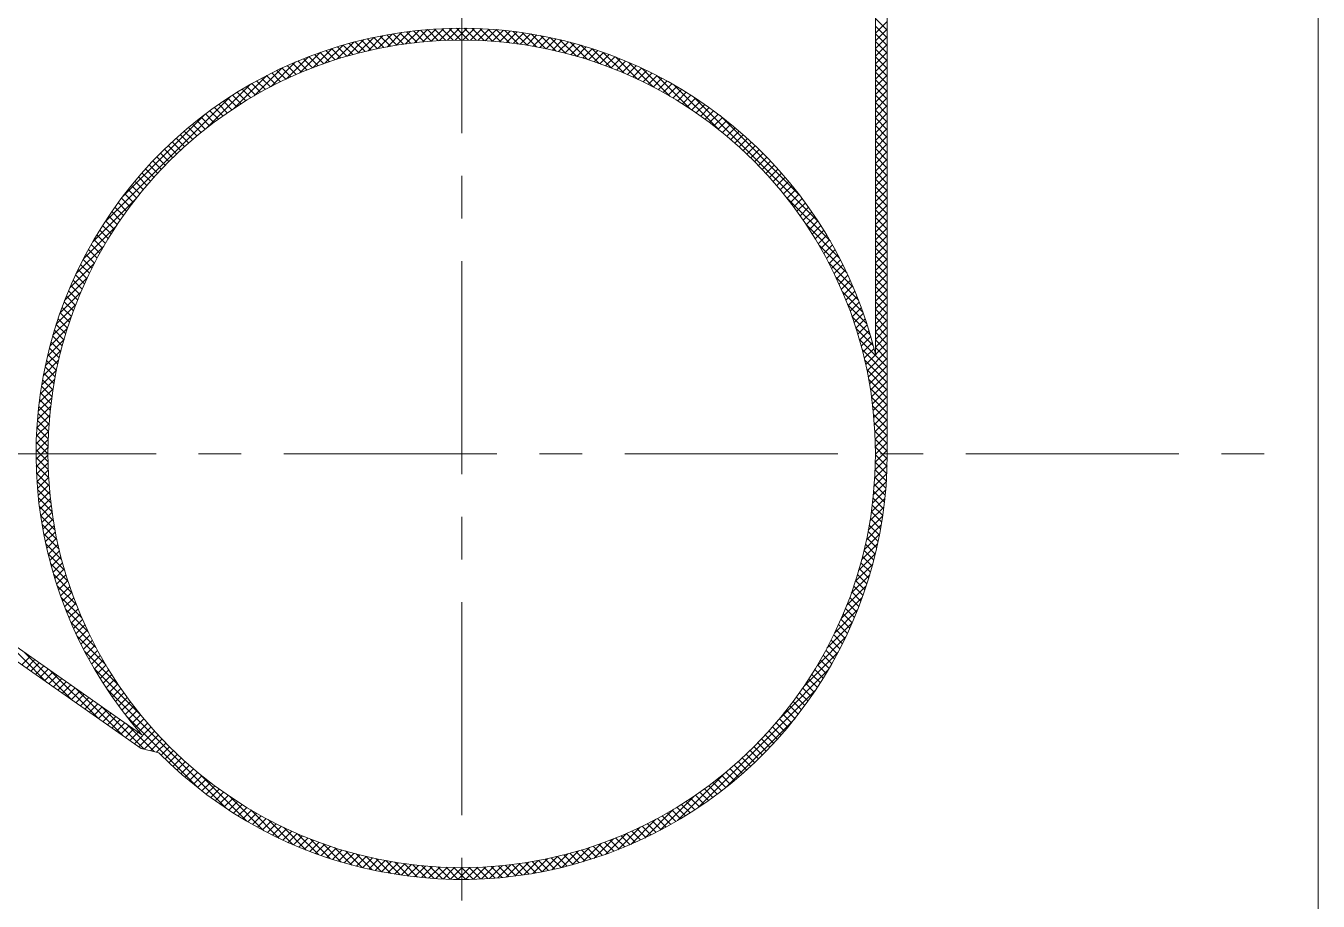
# Model space of a CAD drawing. Header units: millimetres. Extents: x -394 to 6212, y -2458 to 809.
# Drawn here: x 2869.07 to 2884.23, y -1885.53 to -1875.26 of the extents above; entities that cross this region are included whole.
import ezdxf

# ---------------------------------------------------------------- set-up
doc = ezdxf.new("R2010")
doc.units = ezdxf.units.MM
doc.linetypes.add('CENTERX2', pattern=[4, 2.5, -0.5, 0.5, -0.5])
for name, color, linetype, lineweight, true_color in [('1', 1, 'Continuous', 18, 0xff0000), ('2', 2, 'Continuous', 18, 0xffff00), ('3', 3, 'CENTERX2', 18, 0x00ff00)]:
    doc.layers.add(name, color=color, linetype=linetype, lineweight=lineweight, true_color=true_color)

msp = doc.modelspace()

# ---------------------------------------------------------------- linework, layer by layer
at = {"layer": '1'}
for p, q in [((2884.23314, -1823.93368), (2884.23314, -1889.18445)), ((2879.17746, -1832.83929), (2879.17746, -1880.27884)), ((2879.03907, -1871.06672), (2879.03907, -1879.11145)), ((2870.4332, -1883.57396), (2861.56301, -1877.35716)), ((2870.42308, -1883.73586), (2861.41011, -1877.41899)), ((2870.42308, -1883.73586), (2870.62955, -1883.78489))]:
    msp.add_line(p, q, dxfattribs=at)
msp.add_circle((2874.18447, -1880.27884), 4.85459, dxfattribs=at)
for start, end in [(13.521266, 221.296095), (224.603438, 0)]:
    msp.add_arc((2874.18447, -1880.27884), 4.99298, start, end, dxfattribs=at)
at = {"layer": '2'}
for p, q in [((2879.17746, -1875.30953), (2879.03907, -1875.17114)), ((2879.03907, -1875.34461), (2879.17746, -1875.20622)), ((2872.96717, -1875.57934), (2873.15294, -1875.39357)), ((2873.08621, -1875.55011), (2873.26508, -1875.37123)), ((2873.2721, -1875.51075), (2873.15458, -1875.39323)), ((2873.20126, -1875.52485), (2873.37405, -1875.35207)), ((2873.34801, -1875.49685), (2873.22924, -1875.37808)), ((2873.42498, -1875.48402), (2873.3049, -1875.36394)), ((2873.31277, -1875.50315), (2873.48014, -1875.33578)), ((2873.50307, -1875.47231), (2873.38159, -1875.35083)), ((2873.42108, -1875.48464), (2873.58358, -1875.32215)), ((2873.5823, -1875.46174), (2873.45935, -1875.33879)), ((2873.52648, -1875.46904), (2873.68458, -1875.31094)), ((2873.66273, -1875.45236), (2873.53822, -1875.32786)), ((2873.7444, -1875.44423), (2873.61824, -1875.31807)), ((2873.62922, -1875.4561), (2873.78333, -1875.302)), ((2873.82737, -1875.4374), (2873.69944, -1875.30947)), ((2873.72952, -1875.44561), (2873.87998, -1875.29515)), ((2873.91169, -1875.43192), (2873.78189, -1875.30211)), ((2873.82755, -1875.43738), (2873.97467, -1875.29027)), ((2873.99743, -1875.42785), (2873.86562, -1875.29605)), ((2873.92347, -1875.43127), (2874.06751, -1875.28723)), ((2874.08465, -1875.42527), (2873.95071, -1875.29133)), ((2874.01742, -1875.42712), (2874.15861, -1875.28592)), ((2874.17344, -1875.42426), (2874.03721, -1875.28803)), ((2874.10952, -1875.42482), (2874.24808, -1875.28626)), ((2874.26388, -1875.4249), (2874.12519, -1875.28621)), ((2874.19987, -1875.42427), (2874.33599, -1875.28816)), ((2874.35607, -1875.42728), (2874.21473, -1875.28595)), ((2874.28858, -1875.42536), (2874.42242, -1875.29153)), ((2874.45011, -1875.43152), (2874.30592, -1875.28733)), ((2874.37573, -1875.42801), (2874.50744, -1875.29631)), ((2874.54613, -1875.43774), (2874.39885, -1875.29046)), ((2874.4614, -1875.43215), (2874.59111, -1875.30244)), ((2874.64426, -1875.44607), (2874.49363, -1875.29544)), ((2874.54565, -1875.4377), (2874.67349, -1875.30986)), ((2874.74467, -1875.45668), (2874.59038, -1875.30238)), ((2874.62856, -1875.4446), (2874.75464, -1875.31852)), ((2874.84754, -1875.46974), (2874.68924, -1875.31144)), ((2874.71017, -1875.45279), (2874.8346, -1875.32836)), ((2874.95308, -1875.48548), (2874.79036, -1875.32275)), ((2874.79054, -1875.46223), (2874.91341, -1875.33935)), ((2874.86971, -1875.47285), (2874.99112, -1875.35145)), ((2875.06154, -1875.50413), (2874.89392, -1875.33652)), ((2874.94774, -1875.48462), (2875.06776, -1875.36461)), ((2875.17321, -1875.526), (2875.00014, -1875.35293)), ((2875.02466, -1875.49751), (2875.14337, -1875.3788)), ((2875.10052, -1875.51146), (2875.21798, -1875.39399)), ((2875.28845, -1875.55144), (2875.10926, -1875.37225)), ((2875.40769, -1875.58088), (2875.22156, -1875.39475)), ((2879.17746, -1875.39933), (2879.03907, -1875.26094)), ((2879.03907, -1875.43441), (2879.17746, -1875.29603)), ((2879.17746, -1875.48913), (2879.03907, -1875.35074)), ((2879.03907, -1875.52422), (2879.17746, -1875.38583)), ((2872.43804, -1875.74926), (2872.66445, -1875.52285)), ((2872.58008, -1875.69703), (2872.79362, -1875.48349)), ((2872.69978, -1875.65685), (2872.59017, -1875.54724)), ((2872.76817, -1875.63544), (2872.65774, -1875.525)), ((2872.71488, -1875.65203), (2872.91768, -1875.44923)), ((2872.83742, -1875.61488), (2872.72612, -1875.50358)), ((2872.90754, -1875.5952), (2872.79533, -1875.48299)), ((2872.84362, -1875.61309), (2873.03728, -1875.41943)), ((2872.97855, -1875.57641), (2872.86539, -1875.46325)), ((2873.05049, -1875.55855), (2872.93632, -1875.44438)), ((2873.12338, -1875.54163), (2873.00815, -1875.4264)), ((2873.19724, -1875.52569), (2873.08089, -1875.40934)), ((2875.17533, -1875.52644), (2875.29162, -1875.41015)), ((2875.24914, -1875.54243), (2875.36432, -1875.42726)), ((2875.32198, -1875.5594), (2875.4361, -1875.44528)), ((2875.53148, -1875.61487), (2875.33741, -1875.42079)), ((2875.39388, -1875.57731), (2875.50699, -1875.46419)), ((2875.66049, -1875.65408), (2875.45721, -1875.45079)), ((2875.46485, -1875.59614), (2875.57701, -1875.48398)), ((2875.53492, -1875.61586), (2875.64618, -1875.50461)), ((2875.79562, -1875.6994), (2875.5815, -1875.48528)), ((2875.60413, -1875.63646), (2875.71452, -1875.52607)), ((2875.67247, -1875.65792), (2875.78205, -1875.54834)), ((2875.93805, -1875.75202), (2875.71094, -1875.52492)), ((2879.17746, -1875.57894), (2879.03907, -1875.44055)), ((2879.03907, -1875.61402), (2879.17746, -1875.47563)), ((2879.17746, -1875.66874), (2879.03907, -1875.53035)), ((2871.94758, -1875.97031), (2872.23627, -1875.68162)), ((2872.12491, -1875.88279), (2872.38712, -1875.62058)), ((2872.30637, -1875.80225), (2872.20089, -1875.69678)), ((2872.37001, -1875.77609), (2872.26392, -1875.67)), ((2872.28712, -1875.81038), (2872.52933, -1875.56817)), ((2872.43439, -1875.75067), (2872.32767, -1875.64395)), ((2872.49955, -1875.72602), (2872.39216, -1875.61864)), ((2872.56549, -1875.70216), (2872.4574, -1875.59407)), ((2872.63223, -1875.6791), (2872.52339, -1875.57026)), ((2875.73999, -1875.6802), (2875.84879, -1875.57141)), ((2875.80669, -1875.70331), (2875.91475, -1875.59525)), ((2876.08945, -1875.81363), (2875.84638, -1875.57055)), ((2875.87259, -1875.72721), (2875.97995, -1875.61985)), ((2875.93771, -1875.75189), (2876.0444, -1875.64521)), ((2876.25229, -1875.88666), (2875.98897, -1875.62334)), ((2876.00206, -1875.77734), (2876.10811, -1875.67129)), ((2876.06566, -1875.80355), (2876.17111, -1875.6981)), ((2876.4305, -1875.97507), (2876.14029, -1875.68486)), ((2879.03907, -1875.70382), (2879.17746, -1875.56543)), ((2879.17746, -1875.75854), (2879.03907, -1875.62015)), ((2879.03907, -1875.79362), (2879.17746, -1875.65524)), ((2871.51266, -1876.22563), (2871.89828, -1875.84001)), ((2871.74834, -1876.07975), (2872.07451, -1875.75358)), ((2871.99907, -1875.94397), (2871.89619, -1875.84109)), ((2872.05912, -1875.91421), (2871.95577, -1875.81087)), ((2872.11986, -1875.88515), (2872.01603, -1875.78132)), ((2872.18131, -1875.8568), (2872.07696, -1875.75244)), ((2872.24348, -1875.82916), (2872.13858, -1875.72426)), ((2876.12852, -1875.83049), (2876.23339, -1875.72562)), ((2876.19065, -1875.85817), (2876.29498, -1875.75384)), ((2876.25206, -1875.88656), (2876.35587, -1875.78274)), ((2876.63108, -1876.08585), (2876.30266, -1875.75743)), ((2876.31277, -1875.91565), (2876.41609, -1875.81232)), ((2876.37278, -1875.94544), (2876.47564, -1875.84258)), ((2876.86923, -1876.23419), (2876.47972, -1875.84469)), ((2879.17746, -1875.84834), (2879.03907, -1875.70995)), ((2879.03907, -1875.88343), (2879.17746, -1875.74504)), ((2879.17746, -1875.93815), (2879.03907, -1875.79976)), ((2879.03907, -1875.97323), (2879.17746, -1875.83484)), ((2871.19309, -1876.4554), (2871.70144, -1875.94704)), ((2871.70895, -1876.10285), (2871.60803, -1876.00194)), ((2871.76565, -1876.06976), (2871.66439, -1875.96849)), ((2871.82301, -1876.03731), (2871.72138, -1875.93568)), ((2871.88102, -1876.00553), (2871.779, -1875.9035)), ((2871.93971, -1875.97441), (2871.83727, -1875.87197)), ((2876.43211, -1875.97591), (2876.53453, -1875.87349)), ((2876.49076, -1876.00706), (2876.59277, -1875.90506)), ((2876.54875, -1876.03888), (2876.65036, -1875.93727)), ((2876.60607, -1876.07136), (2876.70732, -1875.97011)), ((2876.66275, -1876.10449), (2876.76364, -1876.00359)), ((2877.19639, -1876.47156), (2876.6778, -1875.95297)), ((2879.17746, -1876.02795), (2879.03907, -1875.88956)), ((2879.03907, -1876.06303), (2879.17746, -1875.92464)), ((2879.17746, -1876.11775), (2879.03907, -1875.97936)), ((2869.99292, -1877.56576), (2871.4714, -1876.08729)), ((2871.48852, -1876.24164), (2871.3888, -1876.14192)), ((2871.54268, -1876.206), (2871.44269, -1876.10601)), ((2871.59747, -1876.17098), (2871.49719, -1876.0707)), ((2871.65289, -1876.1366), (2871.5523, -1876.03601)), ((2876.71877, -1876.13826), (2876.81934, -1876.03769)), ((2876.77416, -1876.17268), (2876.87443, -1876.07241)), ((2876.82892, -1876.20772), (2876.92889, -1876.10775)), ((2876.88304, -1876.2434), (2876.98276, -1876.14369)), ((2878.36791, -1877.55327), (2876.91004, -1876.0954)), ((2879.03907, -1876.15284), (2879.17746, -1876.01445)), ((2879.17746, -1876.20755), (2879.03907, -1876.06916)), ((2879.03907, -1876.24264), (2879.17746, -1876.10425)), ((2870.20308, -1877.26581), (2871.17144, -1876.29744)), ((2871.27807, -1876.3904), (2871.17923, -1876.29156)), ((2871.32977, -1876.35229), (2871.23073, -1876.25326)), ((2871.38207, -1876.3148), (2871.28283, -1876.21555)), ((2871.43499, -1876.27791), (2871.33551, -1876.17843)), ((2876.93655, -1876.2797), (2877.03601, -1876.18023)), ((2876.98944, -1876.31661), (2877.08867, -1876.21737)), ((2877.04171, -1876.35414), (2877.14074, -1876.25511)), ((2877.09338, -1876.39228), (2877.19221, -1876.29344)), ((2879.17746, -1876.29736), (2879.03907, -1876.15897)), ((2879.03907, -1876.33244), (2879.17746, -1876.19405)), ((2879.17746, -1876.38716), (2879.03907, -1876.24877)), ((2879.03907, -1876.42224), (2879.17746, -1876.28385)), ((2871.07732, -1876.54886), (2870.97907, -1876.45061)), ((2871.12661, -1876.50835), (2871.02824, -1876.40998)), ((2871.1765, -1876.46843), (2871.07799, -1876.36992)), ((2871.22699, -1876.42912), (2871.12832, -1876.33045)), ((2877.14443, -1876.43102), (2877.2431, -1876.33236)), ((2877.19489, -1876.47037), (2877.2934, -1876.37186)), ((2878.15196, -1877.24752), (2877.21579, -1876.31135)), ((2877.24475, -1876.51031), (2877.34311, -1876.41195)), ((2877.29401, -1876.55086), (2877.39225, -1876.45261)), ((2879.17746, -1876.47696), (2879.03907, -1876.33857)), ((2879.03907, -1876.51205), (2879.17746, -1876.37366)), ((2879.17746, -1876.56676), (2879.03907, -1876.42837)), ((2870.93302, -1876.67396), (2870.83503, -1876.57598)), ((2870.98053, -1876.63167), (2870.88247, -1876.53362)), ((2871.02863, -1876.58997), (2870.93049, -1876.49183)), ((2877.34267, -1876.59199), (2877.44081, -1876.49385)), ((2877.39075, -1876.63372), (2877.4888, -1876.53567)), ((2877.43823, -1876.67604), (2877.53621, -1876.57806)), ((2879.03907, -1876.60185), (2879.17746, -1876.46346)), ((2879.17746, -1876.65657), (2879.03907, -1876.51818)), ((2879.03907, -1876.69165), (2879.17746, -1876.55326)), ((2879.17746, -1876.74637), (2879.03907, -1876.60798)), ((2870.74886, -1876.84902), (2870.65101, -1876.75116)), ((2870.79402, -1876.80437), (2870.69616, -1876.70651)), ((2870.83976, -1876.76032), (2870.74188, -1876.66243)), ((2870.8861, -1876.71685), (2870.78817, -1876.61892)), ((2877.48512, -1876.71895), (2877.58305, -1876.62103)), ((2877.53143, -1876.76245), (2877.62931, -1876.66457)), ((2877.57714, -1876.80654), (2877.675, -1876.70868)), ((2877.62227, -1876.85121), (2877.72013, -1876.75336)), ((2879.03907, -1876.78145), (2879.17746, -1876.64306)), ((2879.17746, -1876.83617), (2879.03907, -1876.69778)), ((2879.03907, -1876.87126), (2879.17746, -1876.73287)), ((2870.61692, -1876.98648), (2870.51898, -1876.88855)), ((2870.66031, -1876.94007), (2870.56242, -1876.84218)), ((2870.70429, -1876.89425), (2870.60643, -1876.79639)), ((2877.66681, -1876.89647), (2877.76468, -1876.79861)), ((2877.71076, -1876.94232), (2877.80866, -1876.84443)), ((2877.75413, -1876.98876), (2877.85206, -1876.89082)), ((2879.17746, -1876.92597), (2879.03907, -1876.78759)), ((2879.03907, -1876.96106), (2879.17746, -1876.82267)), ((2879.17746, -1877.01578), (2879.03907, -1876.87739)), ((2879.03907, -1877.05086), (2879.17746, -1876.91247)), ((2870.49027, -1877.12924), (2870.39211, -1877.03109)), ((2870.53189, -1877.08106), (2870.43383, -1876.983)), ((2870.57411, -1877.03348), (2870.47612, -1876.93549)), ((2877.79691, -1877.03579), (2877.8949, -1876.93779)), ((2877.83909, -1877.0834), (2877.93716, -1876.98533)), ((2877.88069, -1877.13161), (2877.97885, -1877.03345)), ((2879.17746, -1877.10558), (2879.03907, -1876.96719)), ((2879.03907, -1877.14066), (2879.17746, -1877.00227)), ((2879.17746, -1877.19538), (2879.03907, -1877.05699)), ((2870.36896, -1877.27734), (2870.27043, -1877.17881)), ((2870.4088, -1877.22738), (2870.31041, -1877.12899)), ((2870.44924, -1877.17801), (2870.35097, -1877.07975)), ((2877.92169, -1877.18041), (2878.01996, -1877.08214)), ((2877.9621, -1877.2298), (2878.06049, -1877.13141)), ((2878.00191, -1877.2798), (2878.10045, -1877.18126)), ((2879.03907, -1877.23047), (2879.17746, -1877.09208)), ((2879.17746, -1877.28518), (2879.03907, -1877.1468)), ((2879.03907, -1877.32027), (2879.17746, -1877.18188)), ((2869.85268, -1877.79581), (2870.36103, -1877.28746)), ((2870.25306, -1877.43085), (2870.154, -1877.33178)), ((2870.29109, -1877.37907), (2870.19222, -1877.2802)), ((2870.32972, -1877.32791), (2870.23103, -1877.22922)), ((2878.51035, -1877.78551), (2877.99176, -1877.26692)), ((2878.04112, -1877.33039), (2878.13982, -1877.23169)), ((2878.07973, -1877.38158), (2878.1786, -1877.28271)), ((2878.11773, -1877.43339), (2878.2168, -1877.33431)), ((2879.17746, -1877.37499), (2879.03907, -1877.2366)), ((2879.03907, -1877.41007), (2879.17746, -1877.27168)), ((2879.17746, -1877.46479), (2879.03907, -1877.3264)), ((2879.03907, -1877.49987), (2879.17746, -1877.36148)), ((2870.14264, -1877.58984), (2870.04289, -1877.49008)), ((2870.17883, -1877.53622), (2870.07933, -1877.43672)), ((2870.21564, -1877.48323), (2870.11636, -1877.38395)), ((2878.15512, -1877.4858), (2878.2544, -1877.38651)), ((2878.19189, -1877.53883), (2878.29141, -1877.43931)), ((2878.22805, -1877.59247), (2878.32782, -1877.4927)), ((2879.17746, -1877.55459), (2879.03907, -1877.4162)), ((2879.03907, -1877.58968), (2879.17746, -1877.45129)), ((2879.17746, -1877.6444), (2879.03907, -1877.50601)), ((2869.74564, -1877.99265), (2870.13126, -1877.60703)), ((2870.03784, -1877.75445), (2869.93722, -1877.65382)), ((2870.07215, -1877.69895), (2869.97183, -1877.59863)), ((2870.10708, -1877.64408), (2870.00705, -1877.54405)), ((2878.61863, -1877.98359), (2878.22912, -1877.59408)), ((2878.26358, -1877.64674), (2878.36362, -1877.5467)), ((2878.29849, -1877.70164), (2878.39882, -1877.60131)), ((2878.33276, -1877.75717), (2878.4334, -1877.65653)), ((2879.03907, -1877.67948), (2879.17746, -1877.54109)), ((2879.17746, -1877.7342), (2879.03907, -1877.59581)), ((2879.03907, -1877.76928), (2879.17746, -1877.63089)), ((2869.93881, -1877.92482), (2869.83713, -1877.82314)), ((2869.97117, -1877.86738), (2869.86986, -1877.76607)), ((2870.00418, -1877.81059), (2869.90323, -1877.70963)), ((2878.36639, -1877.81334), (2878.46736, -1877.71237)), ((2878.39937, -1877.87016), (2878.50069, -1877.76884)), ((2879.17746, -1877.824), (2879.03907, -1877.68561)), ((2879.03907, -1877.85908), (2879.17746, -1877.72069)), ((2879.17746, -1877.9138), (2879.03907, -1877.77541)), ((2879.03907, -1877.94889), (2879.17746, -1877.8105)), ((2869.65922, -1878.16888), (2869.98538, -1877.84271)), ((2869.87608, -1878.04169), (2869.77358, -1877.9392)), ((2869.90711, -1877.98292), (2869.80503, -1877.88084)), ((2878.70588, -1878.16065), (2878.37747, -1877.83223)), ((2878.4317, -1877.92764), (2878.5334, -1877.82594)), ((2878.46337, -1877.98577), (2878.56546, -1877.88368)), ((2878.49436, -1878.04458), (2878.59688, -1877.94206)), ((2879.17746, -1878.00361), (2879.03907, -1877.86522)), ((2879.03907, -1878.03869), (2879.17746, -1877.9003)), ((2879.17746, -1878.09341), (2879.03907, -1877.95502)), ((2869.58725, -1878.33064), (2869.87594, -1878.04195)), ((2869.78709, -1878.22211), (2869.68319, -1878.11821)), ((2869.81606, -1878.16128), (2869.71265, -1878.05787)), ((2869.84572, -1878.10114), (2869.74278, -1877.9982)), ((2878.77845, -1878.32302), (2878.48824, -1878.03281)), ((2878.52468, -1878.10406), (2878.62764, -1878.0011)), ((2878.55431, -1878.16423), (2878.65775, -1878.0608)), ((2878.58325, -1878.2251), (2878.68718, -1878.12117)), ((2879.03907, -1878.12849), (2879.17746, -1877.9901)), ((2879.17746, -1878.18321), (2879.03907, -1878.04482)), ((2879.03907, -1878.21829), (2879.17746, -1878.0799)), ((2869.52621, -1878.48149), (2869.78842, -1878.21928)), ((2869.73128, -1878.34591), (2869.62631, -1878.24094)), ((2869.75883, -1878.28365), (2869.6544, -1878.17923)), ((2878.83997, -1878.47434), (2878.57665, -1878.21102)), ((2878.61148, -1878.28667), (2878.71593, -1878.18222)), ((2878.63898, -1878.34897), (2878.74399, -1878.24397)), ((2879.17746, -1878.27301), (2879.03907, -1878.13462)), ((2879.03907, -1878.3081), (2879.17746, -1878.16971)), ((2879.17746, -1878.36282), (2879.03907, -1878.22443)), ((2879.03907, -1878.3979), (2879.17746, -1878.25951)), ((2869.4738, -1878.62369), (2869.71601, -1878.38149)), ((2869.65308, -1878.53712), (2869.54628, -1878.43031)), ((2869.6784, -1878.47263), (2869.57224, -1878.36647)), ((2869.70447, -1878.4089), (2869.59892, -1878.30335)), ((2878.89276, -1878.61693), (2878.64969, -1878.37386)), ((2878.66576, -1878.41199), (2878.77135, -1878.30641)), ((2878.6918, -1878.47576), (2878.79799, -1878.36957)), ((2879.17746, -1878.45262), (2879.03907, -1878.31423)), ((2879.03907, -1878.4877), (2879.17746, -1878.34931)), ((2879.17746, -1878.54242), (2879.03907, -1878.40403)), ((2869.42848, -1878.75882), (2869.6549, -1878.53241)), ((2869.60477, -1878.66842), (2869.49659, -1878.56023)), ((2869.62854, -1878.60237), (2869.52106, -1878.4949)), ((2878.9384, -1878.75237), (2878.71129, -1878.52527)), ((2878.71708, -1878.54028), (2878.82391, -1878.43345)), ((2878.74159, -1878.60558), (2878.8491, -1878.49807)), ((2878.76531, -1878.67166), (2878.87353, -1878.56343)), ((2879.03907, -1878.5775), (2879.17746, -1878.43911)), ((2879.17746, -1878.63222), (2879.03907, -1878.49383)), ((2879.03907, -1878.66731), (2879.17746, -1878.52892)), ((2869.38912, -1878.88799), (2869.60266, -1878.67445)), ((2869.55967, -1878.80292), (2869.44996, -1878.6932)), ((2869.58182, -1878.73526), (2869.47288, -1878.62633)), ((2878.97803, -1878.88181), (2878.76392, -1878.66769)), ((2878.78823, -1878.73854), (2878.8972, -1878.62957)), ((2878.81033, -1878.80624), (2878.92009, -1878.69648)), ((2879.17746, -1878.72203), (2879.03907, -1878.58364)), ((2879.03907, -1878.75711), (2879.17746, -1878.61872)), ((2879.17746, -1878.81183), (2879.03907, -1878.67344)), ((2879.03907, -1878.84691), (2879.17746, -1878.70852)), ((2869.35486, -1879.01204), (2869.55766, -1878.80925)), ((2869.51792, -1878.94078), (2869.40651, -1878.82936)), ((2869.53837, -1878.87142), (2869.42783, -1878.76088)), ((2879.01252, -1879.0061), (2878.80924, -1878.80282)), ((2878.83159, -1878.87478), (2878.94218, -1878.7642)), ((2878.852, -1878.94418), (2878.96345, -1878.83272)), ((2879.17746, -1878.90163), (2879.03907, -1878.76324)), ((2879.03907, -1878.93671), (2879.17746, -1878.79832)), ((2879.17746, -1878.99143), (2879.03907, -1878.85304)), ((2869.32507, -1879.13164), (2869.51872, -1878.93799)), ((2869.47969, -1879.08214), (2869.3664, -1878.96886)), ((2869.49835, -1879.01101), (2869.38603, -1878.89868)), ((2879.17746, -1879.26084), (2878.84845, -1878.93183)), ((2878.87152, -1879.01446), (2878.98389, -1878.90209)), ((2878.89014, -1879.08564), (2879.00348, -1878.9723)), ((2878.92459, -1879.2308), (2879.17746, -1878.97793)), ((2879.03907, -1879.02652), (2879.17746, -1878.88813)), ((2879.17746, -1879.08124), (2879.03907, -1878.94285)), ((2879.17746, -1879.17104), (2879.03907, -1879.03265)), ((2869.27686, -1879.35945), (2869.45574, -1879.18057)), ((2869.29921, -1879.24731), (2869.48498, -1879.06154)), ((2869.42934, -1879.3012), (2869.31284, -1879.18471)), ((2869.44515, -1879.22721), (2869.32978, -1879.11184)), ((2869.46194, -1879.1542), (2869.34764, -1879.0399)), ((2879.17746, -1879.35064), (2878.88243, -1879.05562)), ((2878.90784, -1879.15774), (2879.02219, -1879.04339)), ((2879.17746, -1879.44045), (2878.91187, -1879.17486)), ((2878.94035, -1879.30484), (2879.17746, -1879.06773)), ((2878.95511, -1879.37988), (2879.17746, -1879.15754)), ((2869.2577, -1879.46842), (2869.43048, -1879.29563)), ((2869.40077, -1879.45224), (2869.28183, -1879.3333)), ((2869.41453, -1879.3762), (2869.29685, -1879.25852)), ((2879.17746, -1879.53025), (2878.93731, -1879.29011)), ((2878.96882, -1879.45597), (2879.17746, -1879.24734)), ((2878.98145, -1879.53314), (2879.17746, -1879.33714)), ((2869.24142, -1879.5745), (2869.40878, -1879.40714)), ((2869.37651, -1879.60758), (2869.25485, -1879.48592)), ((2869.38808, -1879.52935), (2869.26782, -1879.40909)), ((2879.17746, -1879.62005), (2878.95918, -1879.40178)), ((2878.99297, -1879.61143), (2879.17746, -1879.42694)), ((2869.21657, -1879.77895), (2869.37468, -1879.62085)), ((2869.22778, -1879.67794), (2869.39028, -1879.51545)), ((2869.35688, -1879.76756), (2869.23216, -1879.64284)), ((2869.36609, -1879.68697), (2869.24295, -1879.56383)), ((2879.17746, -1879.70985), (2878.97784, -1879.51023)), ((2879.17746, -1879.79966), (2878.99357, -1879.61577)), ((2879.00333, -1879.69087), (2879.17746, -1879.51675)), ((2879.01249, -1879.77152), (2879.17746, -1879.60655)), ((2869.20763, -1879.8777), (2869.36173, -1879.72359)), ((2869.34891, -1879.84939), (2869.22252, -1879.723)), ((2879.17746, -1879.88946), (2879.00664, -1879.71864)), ((2879.02039, -1879.85342), (2879.17746, -1879.69635)), ((2879.02699, -1879.93662), (2879.17746, -1879.78615)), ((2869.1959, -1880.06904), (2869.34302, -1879.92192)), ((2869.20078, -1879.97435), (2869.35124, -1879.82389)), ((2869.33694, -1880.01703), (2869.20689, -1879.88698)), ((2869.34225, -1879.93253), (2869.21408, -1879.80437)), ((2879.17746, -1879.97926), (2879.01724, -1879.81905)), ((2879.17746, -1880.06906), (2879.02558, -1879.91718)), ((2879.03222, -1880.02119), (2879.17746, -1879.87596)), ((2869.19286, -1880.16188), (2869.3369, -1880.01784)), ((2869.33068, -1880.19038), (2869.19646, -1880.05615)), ((2869.33306, -1880.10295), (2869.20099, -1879.97088)), ((2879.17746, -1880.15887), (2879.03179, -1880.0132)), ((2879.03603, -1880.10718), (2879.17746, -1879.96576)), ((2879.03834, -1880.19468), (2879.17746, -1880.05556)), ((2869.19155, -1880.25298), (2869.33275, -1880.11179)), ((2869.33073, -1880.37003), (2869.19172, -1880.23101)), ((2869.19189, -1880.34245), (2869.33046, -1880.20388)), ((2869.32988, -1880.27937), (2869.19334, -1880.14284)), ((2879.17746, -1880.24867), (2879.03603, -1880.10725)), ((2879.03812, -1880.3745), (2879.17746, -1880.23517)), ((2879.1771, -1880.33812), (2879.03842, -1880.19943)), ((2879.03906, -1880.28376), (2879.17746, -1880.14536)), ((2869.33335, -1880.46245), (2869.19166, -1880.32076)), ((2869.19379, -1880.43036), (2869.3299, -1880.29424)), ((2869.19716, -1880.51679), (2869.33099, -1880.38295)), ((2879.03542, -1880.46701), (2879.17724, -1880.32518)), ((2879.17198, -1880.5126), (2879.03804, -1880.37866)), ((2879.17528, -1880.4261), (2879.03905, -1880.28987)), ((2869.33784, -1880.55674), (2869.19327, -1880.41217)), ((2869.34432, -1880.65302), (2869.19663, -1880.50533)), ((2869.20194, -1880.6018), (2869.33365, -1880.4701)), ((2879.02425, -1880.65777), (2879.17211, -1880.50992)), ((2879.03084, -1880.56139), (2879.17555, -1880.41667)), ((2879.1612, -1880.68143), (2879.0314, -1880.55162)), ((2879.16726, -1880.59769), (2879.03546, -1880.46589)), ((2869.35294, -1880.75144), (2869.20185, -1880.60036)), ((2869.20807, -1880.68548), (2869.33778, -1880.55577)), ((2869.36385, -1880.85216), (2869.20906, -1880.69737)), ((2869.21549, -1880.76786), (2869.34333, -1880.64002)), ((2879.0045, -1880.85714), (2879.15948, -1880.70216)), ((2879.01553, -1880.7563), (2879.16679, -1880.60504)), ((2879.15384, -1880.76387), (2879.02591, -1880.63594)), ((2869.37725, -1880.95536), (2869.2184, -1880.79651)), ((2869.22415, -1880.84901), (2869.35023, -1880.72292)), ((2869.23399, -1880.92896), (2869.35842, -1880.80453)), ((2878.99098, -1880.96046), (2879.15004, -1880.8014)), ((2879.13546, -1880.92509), (2879.01095, -1880.80058)), ((2879.14524, -1880.84508), (2879.01908, -1880.71891)), ((2869.39334, -1881.06126), (2869.23002, -1880.89793)), ((2869.41239, -1881.17011), (2869.24411, -1881.00183)), ((2869.24498, -1881.00778), (2869.36786, -1880.8849)), ((2869.25708, -1881.08549), (2869.37848, -1880.96408)), ((2878.95554, -1881.1755), (2879.12408, -1881.00696)), ((2878.97474, -1881.0665), (2879.1383, -1880.90294)), ((2879.11248, -1881.08172), (2878.99101, -1880.96025)), ((2879.12452, -1881.00396), (2879.00157, -1880.88101)), ((2869.4347, -1881.28222), (2869.26088, -1881.1084)), ((2869.27024, -1881.16213), (2869.39026, -1881.04211)), ((2869.28443, -1881.23774), (2869.40314, -1881.11903)), ((2878.93306, -1881.28778), (2879.10717, -1881.11368)), ((2879.08523, -1881.23407), (2878.96646, -1881.1153)), ((2879.09937, -1881.15841), (2878.97929, -1881.03833)), ((2869.46063, -1881.39795), (2869.28059, -1881.21792)), ((2869.29962, -1881.31235), (2869.41709, -1881.19488)), ((2869.31578, -1881.38599), (2869.43207, -1881.2697)), ((2878.90695, -1881.4037), (2879.08731, -1881.22334)), ((2879.05397, -1881.38242), (2878.93762, -1881.26607)), ((2879.07009, -1881.30873), (2878.95256, -1881.19121)), ((2869.49063, -1881.51775), (2869.30353, -1881.33066)), ((2869.52524, -1881.64217), (2869.33006, -1881.44699)), ((2869.33289, -1881.45869), (2869.44806, -1881.34351)), ((2869.35091, -1881.53047), (2869.46503, -1881.41635)), ((2878.84188, -1881.64837), (2879.03749, -1881.45276)), ((2878.87674, -1881.52371), (2879.0642, -1881.33625)), ((2879.01893, -1881.52699), (2878.90477, -1881.41282)), ((2879.03691, -1881.45516), (2878.92168, -1881.33993)), ((2869.56518, -1881.77191), (2869.36061, -1881.56734)), ((2869.36982, -1881.60136), (2869.48294, -1881.48824)), ((2869.38961, -1881.67138), (2869.50177, -1881.55922)), ((2878.80166, -1881.7784), (2879.00673, -1881.57332)), ((2878.98032, -1881.66798), (2878.86812, -1881.55578)), ((2879.00006, -1881.59792), (2878.8869, -1881.48476)), ((2869.61137, -1881.90791), (2869.39572, -1881.69225)), ((2869.41024, -1881.74055), (2869.52149, -1881.62929)), ((2869.4317, -1881.80889), (2869.54209, -1881.69849)), ((2869.45397, -1881.87642), (2869.56355, -1881.76684)), ((2878.75514, -1881.91472), (2878.97138, -1881.69847)), ((2878.91608, -1881.87314), (2878.80646, -1881.76353)), ((2878.93831, -1881.80557), (2878.82787, -1881.69514)), ((2878.95973, -1881.73719), (2878.84843, -1881.62589)), ((2869.66505, -1882.05139), (2869.43607, -1881.82241)), ((2869.47704, -1881.94316), (2869.58584, -1881.83436)), ((2869.50088, -1882.00912), (2869.60894, -1881.90106)), ((2878.70106, -1882.0586), (2878.93075, -1881.82891)), ((2878.86924, -1882.00592), (2878.76115, -1881.89782)), ((2878.89305, -1881.93992), (2878.78421, -1881.83108)), ((2869.72796, -1882.2041), (2869.48256, -1881.9587)), ((2869.52548, -1882.07431), (2869.63284, -1881.96696)), ((2869.55084, -1882.13876), (2869.65752, -1882.03208)), ((2878.63763, -1882.21183), (2878.88394, -1881.96552)), ((2878.81936, -1882.13564), (2878.71264, -1882.02892)), ((2878.84468, -1882.07115), (2878.73729, -1881.96376)), ((2869.80272, -1882.36866), (2869.53637, -1882.10231)), ((2869.57692, -1882.20248), (2869.68298, -1882.09643)), ((2869.60373, -1882.26547), (2869.70918, -1882.16003)), ((2878.56221, -1882.37706), (2878.82973, -1882.10953)), ((2878.73905, -1882.32474), (2878.63415, -1882.21983)), ((2878.76654, -1882.26242), (2878.66106, -1882.15694)), ((2878.79331, -1882.19939), (2878.68723, -1882.09331)), ((2869.89352, -1882.54926), (2869.59916, -1882.25491)), ((2869.63125, -1882.32776), (2869.73613, -1882.22288)), ((2869.65947, -1882.38934), (2869.7638, -1882.28501)), ((2869.68837, -1882.45024), (2869.79219, -1882.34643)), ((2878.47047, -1882.55859), (2878.76645, -1882.26262)), ((2878.682, -1882.44729), (2878.57816, -1882.34345)), ((2878.71087, -1882.38636), (2878.60651, -1882.282)), ((2869.31727, -1882.96084), (2868.75233, -1882.3959)), ((2870.008, -1882.75354), (2869.67339, -1882.41893)), ((2869.71796, -1882.51046), (2869.82128, -1882.40714)), ((2869.74821, -1882.57001), (2869.85107, -1882.46715)), ((2878.35453, -1882.76434), (2878.69159, -1882.42728)), ((2878.59135, -1882.62604), (2878.4889, -1882.5236)), ((2878.62223, -1882.56712), (2878.51934, -1882.46424)), ((2878.65245, -1882.50754), (2878.5491, -1882.40419)), ((2869.02406, -1882.75534), (2869.12342, -1882.65598)), ((2869.61748, -1883.17125), (2869.05253, -1882.6063)), ((2870.16333, -1882.99868), (2869.76291, -1882.59826)), ((2869.77912, -1882.6289), (2869.88154, -1882.52648)), ((2869.81069, -1882.68714), (2869.91269, -1882.58513)), ((2869.8429, -1882.74473), (2869.94451, -1882.64312)), ((2878.19635, -1883.01233), (2878.60117, -1882.6075)), ((2878.52763, -1882.74194), (2878.426, -1882.6403)), ((2878.55981, -1882.68431), (2878.45779, -1882.58229)), ((2869.07686, -1882.79235), (2869.17622, -1882.69299)), ((2869.12966, -1882.82935), (2869.22902, -1882.72999)), ((2869.18246, -1882.86636), (2869.28181, -1882.767)), ((2869.23525, -1882.90336), (2869.33461, -1882.804)), ((2869.91769, -1883.38165), (2869.35274, -1882.81671)), ((2870.42463, -1883.34978), (2869.87463, -1882.79978)), ((2869.87574, -1882.80169), (2869.97699, -1882.70044)), ((2869.90922, -1882.85801), (2870.01012, -1882.75712)), ((2869.94332, -1882.91371), (2870.04389, -1882.81314)), ((2877.92405, -1883.37443), (2878.4881, -1882.81037)), ((2878.4273, -1882.91101), (2878.32671, -1882.81042)), ((2878.46137, -1882.85528), (2878.36046, -1882.75437)), ((2878.49482, -1882.79892), (2878.39356, -1882.69766)), ((2869.28805, -1882.94036), (2869.38741, -1882.84101)), ((2869.34085, -1882.97737), (2869.44021, -1882.87801)), ((2869.39365, -1883.01437), (2869.49301, -1882.91502)), ((2869.44645, -1883.05138), (2869.5458, -1882.95202)), ((2869.97804, -1882.96879), (2870.07831, -1882.86853)), ((2870.01338, -1883.02326), (2870.11335, -1882.92329)), ((2870.04932, -1883.07712), (2870.14903, -1882.97741)), ((2878.32139, -1883.07451), (2878.22167, -1882.97479)), ((2878.3573, -1883.02062), (2878.25731, -1882.92063)), ((2878.39261, -1882.96612), (2878.29233, -1882.86584)), ((2869.49924, -1883.08838), (2869.5986, -1882.98902)), ((2869.55204, -1883.12539), (2869.6514, -1883.02603)), ((2869.60484, -1883.16239), (2869.7042, -1883.06303)), ((2870.2179, -1883.59206), (2869.65295, -1883.02711)), ((2869.65764, -1883.1994), (2869.757, -1883.10004)), ((2871.42512, -1884.44008), (2870.02324, -1883.03819)), ((2870.08586, -1883.13038), (2870.18533, -1883.03092)), ((2870.12301, -1883.18304), (2870.22224, -1883.08381)), ((2876.95691, -1884.43136), (2878.337, -1883.05128)), ((2878.24776, -1883.18049), (2878.14852, -1883.08124)), ((2878.28488, -1883.1278), (2878.1854, -1883.02832)), ((2869.71044, -1883.2364), (2869.8098, -1883.13704)), ((2869.76324, -1883.2734), (2869.86259, -1883.17405)), ((2869.81603, -1883.31041), (2869.91539, -1883.21105)), ((2869.86883, -1883.34741), (2869.96819, -1883.24806)), ((2870.46035, -1883.74472), (2869.95316, -1883.23752)), ((2870.16074, -1883.23511), (2870.25977, -1883.13608)), ((2870.19907, -1883.28658), (2870.29791, -1883.18774)), ((2870.23799, -1883.33746), (2870.33665, -1883.2388)), ((2878.13286, -1883.335), (2878.0342, -1883.23633)), ((2878.17175, -1883.28408), (2878.07291, -1883.18524)), ((2878.21005, -1883.23258), (2878.11102, -1883.13354)), ((2869.92163, -1883.38442), (2870.02099, -1883.28506)), ((2869.97443, -1883.42142), (2870.07379, -1883.32206)), ((2870.02723, -1883.45843), (2870.12658, -1883.35907)), ((2870.08002, -1883.49543), (2870.17938, -1883.39607)), ((2870.13282, -1883.53244), (2870.23218, -1883.43308)), ((2871.10184, -1884.2066), (2870.25671, -1883.36147)), ((2870.27749, -1883.38776), (2870.376, -1883.28926)), ((2870.31758, -1883.43748), (2870.41594, -1883.33912)), ((2870.35824, -1883.48662), (2870.45649, -1883.38838)), ((2877.28787, -1884.19021), (2878.09584, -1883.38224)), ((2877.97148, -1883.53283), (2877.87334, -1883.43468)), ((2878.0127, -1883.48424), (2877.91445, -1883.38599)), ((2878.05333, -1883.43507), (2877.95496, -1883.3367)), ((2878.09339, -1883.38532), (2877.99488, -1883.28681)), ((2870.18562, -1883.56944), (2870.28498, -1883.47008)), ((2870.23842, -1883.60644), (2870.33778, -1883.50709)), ((2870.57812, -1883.77268), (2870.25337, -1883.44793)), ((2870.29122, -1883.64345), (2870.39058, -1883.54409)), ((2870.34402, -1883.68045), (2870.53935, -1883.48512)), ((2870.39681, -1883.71746), (2870.58167, -1883.5326)), ((2870.39948, -1883.53518), (2870.49762, -1883.43704)), ((2870.45955, -1883.74452), (2870.62458, -1883.57949)), ((2877.84439, -1883.67514), (2877.74647, -1883.57722)), ((2877.88733, -1883.62828), (2877.78935, -1883.53029)), ((2877.9297, -1883.58084), (2877.83164, -1883.48278)), ((2870.53212, -1883.76176), (2870.66808, -1883.62579)), ((2870.60469, -1883.77899), (2870.71217, -1883.67151)), ((2870.65899, -1883.81449), (2870.75684, -1883.71664)), ((2877.71215, -1883.81231), (2877.61429, -1883.71445)), ((2877.7568, -1883.76716), (2877.65894, -1883.66929)), ((2877.80088, -1883.72144), (2877.703, -1883.62355)), ((2870.70424, -1883.85905), (2870.8021, -1883.76118)), ((2870.75006, -1883.90303), (2870.84795, -1883.80513)), ((2870.79646, -1883.94643), (2870.89439, -1883.8485)), ((2877.52783, -1883.98719), (2877.42983, -1883.8892)), ((2877.57476, -1883.94433), (2877.47683, -1883.8464)), ((2877.62113, -1883.90089), (2877.52324, -1883.803)), ((2877.66693, -1883.85689), (2877.56906, -1883.75902)), ((2870.84342, -1883.98927), (2870.94142, -1883.89127)), ((2870.89096, -1884.03153), (2870.98903, -1883.93346)), ((2870.93908, -1884.07322), (2871.03724, -1883.97506)), ((2870.98777, -1884.11433), (2871.08604, -1884.01606)), ((2871.66353, -1884.58869), (2871.11353, -1884.03868)), ((2876.71601, -1884.58247), (2877.28006, -1884.01842)), ((2877.38356, -1884.11234), (2877.2853, -1884.01407)), ((2877.43223, -1884.0712), (2877.33407, -1883.97304)), ((2877.48031, -1884.02948), (2877.38225, -1883.93142)), ((2871.03704, -1884.15486), (2871.13543, -1884.05647)), ((2871.08689, -1884.19482), (2871.18543, -1884.09628)), ((2871.13732, -1884.23419), (2871.23602, -1884.13549)), ((2871.18834, -1884.27297), (2871.28722, -1884.17409)), ((2877.18311, -1884.27109), (2877.08424, -1884.17222)), ((2877.2341, -1884.23228), (2877.13541, -1884.13359)), ((2877.2845, -1884.19288), (2877.18597, -1884.09435)), ((2877.33432, -1884.1529), (2877.23593, -1884.05451)), ((2871.23995, -1884.31117), (2871.33902, -1884.21209)), ((2871.29214, -1884.34877), (2871.39143, -1884.24948)), ((2871.34494, -1884.38578), (2871.44446, -1884.28626)), ((2871.39833, -1884.42219), (2871.4981, -1884.32242)), ((2871.86505, -1884.7004), (2871.46463, -1884.29998)), ((2876.51313, -1884.69554), (2876.91796, -1884.29072)), ((2876.97323, -1884.42042), (2876.87347, -1884.32067)), ((2877.02659, -1884.38399), (2876.92709, -1884.28448)), ((2877.07936, -1884.34695), (2876.98008, -1884.24767)), ((2877.13153, -1884.30932), (2877.03247, -1884.21025)), ((2871.45233, -1884.45799), (2871.55237, -1884.35795)), ((2871.50694, -1884.49319), (2871.60727, -1884.39286)), ((2871.56216, -1884.52777), (2871.6628, -1884.42713)), ((2871.618, -1884.56173), (2871.71897, -1884.46076)), ((2871.67447, -1884.59506), (2871.77579, -1884.49374)), ((2872.04438, -1884.78993), (2871.70977, -1884.45531)), ((2876.33292, -1884.78595), (2876.66997, -1884.4489)), ((2876.69724, -1884.59345), (2876.59594, -1884.49214)), ((2876.75368, -1884.56009), (2876.65272, -1884.45913)), ((2876.80949, -1884.52609), (2876.70887, -1884.42547)), ((2876.86468, -1884.49148), (2876.76437, -1884.39117)), ((2876.91926, -1884.45626), (2876.81923, -1884.35623)), ((2871.73157, -1884.62777), (2871.83327, -1884.52607)), ((2871.78931, -1884.65983), (2871.8914, -1884.55773)), ((2871.84769, -1884.69125), (2871.95021, -1884.58873)), ((2871.90673, -1884.72201), (2872.00969, -1884.61905)), ((2872.20841, -1884.86415), (2871.91405, -1884.56979)), ((2876.16825, -1884.86082), (2876.46423, -1884.56484)), ((2876.40544, -1884.75066), (2876.30203, -1884.64725)), ((2876.46511, -1884.72053), (2876.36217, -1884.61759)), ((2876.52412, -1884.68973), (2876.42162, -1884.58723)), ((2876.58247, -1884.65828), (2876.48039, -1884.5562)), ((2876.64018, -1884.62619), (2876.53849, -1884.5245)), ((2871.96643, -1884.75211), (2872.06986, -1884.64868)), ((2872.0268, -1884.78155), (2872.13073, -1884.67762)), ((2872.08785, -1884.8103), (2872.19231, -1884.70584)), ((2872.361, -1884.92694), (2872.09465, -1884.66059)), ((2872.1496, -1884.83836), (2872.2546, -1884.73335)), ((2872.21204, -1884.86571), (2872.31762, -1884.76013)), ((2872.50461, -1884.98075), (2872.25921, -1884.73535)), ((2872.2752, -1884.89236), (2872.38139, -1884.78617)), ((2872.6409, -1885.02724), (2872.41193, -1884.79826)), ((2875.73454, -1885.02512), (2875.96424, -1884.79542)), ((2875.87116, -1884.97831), (2876.11746, -1884.732)), ((2876.09684, -1884.89108), (2875.99068, -1884.78491)), ((2876.01516, -1884.9241), (2876.28269, -1884.65658)), ((2876.15996, -1884.8644), (2876.05441, -1884.75884)), ((2876.22237, -1884.837), (2876.1174, -1884.73203)), ((2876.28408, -1884.80891), (2876.17966, -1884.70448)), ((2876.3451, -1884.78013), (2876.2412, -1884.67622)), ((2872.33908, -1884.91828), (2872.44591, -1884.81145)), ((2872.4037, -1884.94347), (2872.51121, -1884.83595)), ((2872.46907, -1884.9679), (2872.57729, -1884.85968)), ((2872.5352, -1884.99157), (2872.64417, -1884.8826)), ((2872.77106, -1885.06759), (2872.55541, -1884.85194)), ((2872.60212, -1885.01445), (2872.71187, -1884.9047)), ((2872.66983, -1885.03654), (2872.78041, -1884.92596)), ((2872.89597, -1885.1027), (2872.6914, -1884.89813)), ((2872.73836, -1885.05782), (2872.84981, -1884.94636)), ((2873.01633, -1885.13325), (2872.82114, -1884.93807)), ((2875.35839, -1885.13186), (2875.554, -1884.93625)), ((2875.47895, -1885.1011), (2875.68403, -1884.89603)), ((2875.63395, -1885.0568), (2875.52254, -1884.94539)), ((2875.70244, -1885.03549), (2875.59189, -1884.92494)), ((2875.6041, -1885.06575), (2875.82035, -1884.84951)), ((2875.77011, -1885.01336), (2875.66039, -1884.90364)), ((2875.83699, -1884.99043), (2875.72805, -1884.8815)), ((2875.90308, -1884.96673), (2875.7949, -1884.85854)), ((2875.96842, -1884.94225), (2875.86094, -1884.83478)), ((2876.033, -1884.91703), (2875.92619, -1884.81023)), ((2872.80772, -1885.07826), (2872.92009, -1884.96589)), ((2872.87793, -1885.09785), (2872.99127, -1884.98451)), ((2873.13265, -1885.15978), (2872.94556, -1884.97269)), ((2872.94902, -1885.11656), (2873.06337, -1885.00221)), ((2873.02101, -1885.13438), (2873.13643, -1885.01896)), ((2873.2454, -1885.18272), (2873.06536, -1885.00268)), ((2873.09392, -1885.15127), (2873.21047, -1885.03472)), ((2873.16777, -1885.16722), (2873.28551, -1885.04948)), ((2873.35491, -1885.20243), (2873.18109, -1885.02861)), ((2873.24261, -1885.18218), (2873.36161, -1885.06319)), ((2873.46149, -1885.2192), (2873.2932, -1885.05092)), ((2873.31845, -1885.19615), (2873.43877, -1885.07582)), ((2873.39533, -1885.20907), (2873.51706, -1885.08734)), ((2873.56538, -1885.23329), (2873.40205, -1885.06997)), ((2873.47329, -1885.22092), (2873.5965, -1885.0977)), ((2873.6668, -1885.24492), (2873.50795, -1885.08607)), ((2873.76594, -1885.25425), (2873.61115, -1885.09946)), ((2874.60779, -1885.25385), (2874.76277, -1885.09887)), ((2874.70703, -1885.2444), (2874.86609, -1885.08534)), ((2874.89949, -1885.22036), (2874.77634, -1885.09722)), ((2874.80857, -1885.23267), (2874.97213, -1885.06911)), ((2874.97739, -1885.20846), (2874.85573, -1885.0868)), ((2874.91259, -1885.21845), (2875.08113, -1885.04991)), ((2875.05422, -1885.19549), (2874.93396, -1885.07523)), ((2875.13001, -1885.18148), (2875.01107, -1885.06254)), ((2875.01931, -1885.20154), (2875.19341, -1885.02743)), ((2875.20479, -1885.16646), (2875.08711, -1885.04878)), ((2875.12897, -1885.18168), (2875.30933, -1885.00132)), ((2875.2786, -1885.15047), (2875.16211, -1885.03398)), ((2875.35147, -1885.13353), (2875.2361, -1885.01816)), ((2875.24188, -1885.15857), (2875.42934, -1884.97111)), ((2875.42341, -1885.11567), (2875.30911, -1885.00137)), ((2875.49446, -1885.09691), (2875.38117, -1884.98363)), ((2875.56463, -1885.07728), (2875.4523, -1884.96496)), ((2873.55235, -1885.23165), (2873.67715, -1885.10685)), ((2873.63258, -1885.24123), (2873.75905, -1885.11476)), ((2873.86295, -1885.26146), (2873.71187, -1885.11038)), ((2873.714, -1885.24961), (2873.84225, -1885.12136)), ((2873.79667, -1885.25674), (2873.92682, -1885.12659)), ((2873.95798, -1885.26669), (2873.81029, -1885.11899)), ((2873.88064, -1885.26257), (2874.01281, -1885.1304)), ((2874.05114, -1885.27004), (2873.90657, -1885.12547)), ((2873.96598, -1885.26704), (2874.10031, -1885.13271)), ((2874.14255, -1885.27165), (2874.00086, -1885.12996)), ((2874.05273, -1885.27009), (2874.18939, -1885.13343)), ((2874.2323, -1885.2716), (2874.09328, -1885.13258)), ((2874.14099, -1885.27164), (2874.28013, -1885.13249)), ((2874.32048, -1885.26997), (2874.18394, -1885.13344)), ((2874.23081, -1885.27161), (2874.37264, -1885.12979)), ((2874.40716, -1885.26686), (2874.27294, -1885.13263)), ((2874.32231, -1885.26992), (2874.46702, -1885.12521)), ((2874.49243, -1885.26232), (2874.36036, -1885.13025)), ((2874.41556, -1885.26647), (2874.56341, -1885.11862)), ((2874.57634, -1885.25642), (2874.44628, -1885.12637)), ((2874.51067, -1885.26116), (2874.66193, -1885.1099)), ((2874.65894, -1885.24923), (2874.53078, -1885.12107)), ((2874.74031, -1885.24079), (2874.61392, -1885.1144)), ((2874.82047, -1885.23115), (2874.69576, -1885.10644))]:
    msp.add_line(p, q, dxfattribs=at)
at = {"layer": '3'}
for p, q in [((2874.18447, -1870.01884), (2874.18447, -1887.27928)), ((2840.0981, -1880.27884), (2883.96555, -1880.27884))]:
    msp.add_line(p, q, dxfattribs=at)

doc.saveas('drawing.dxf')
